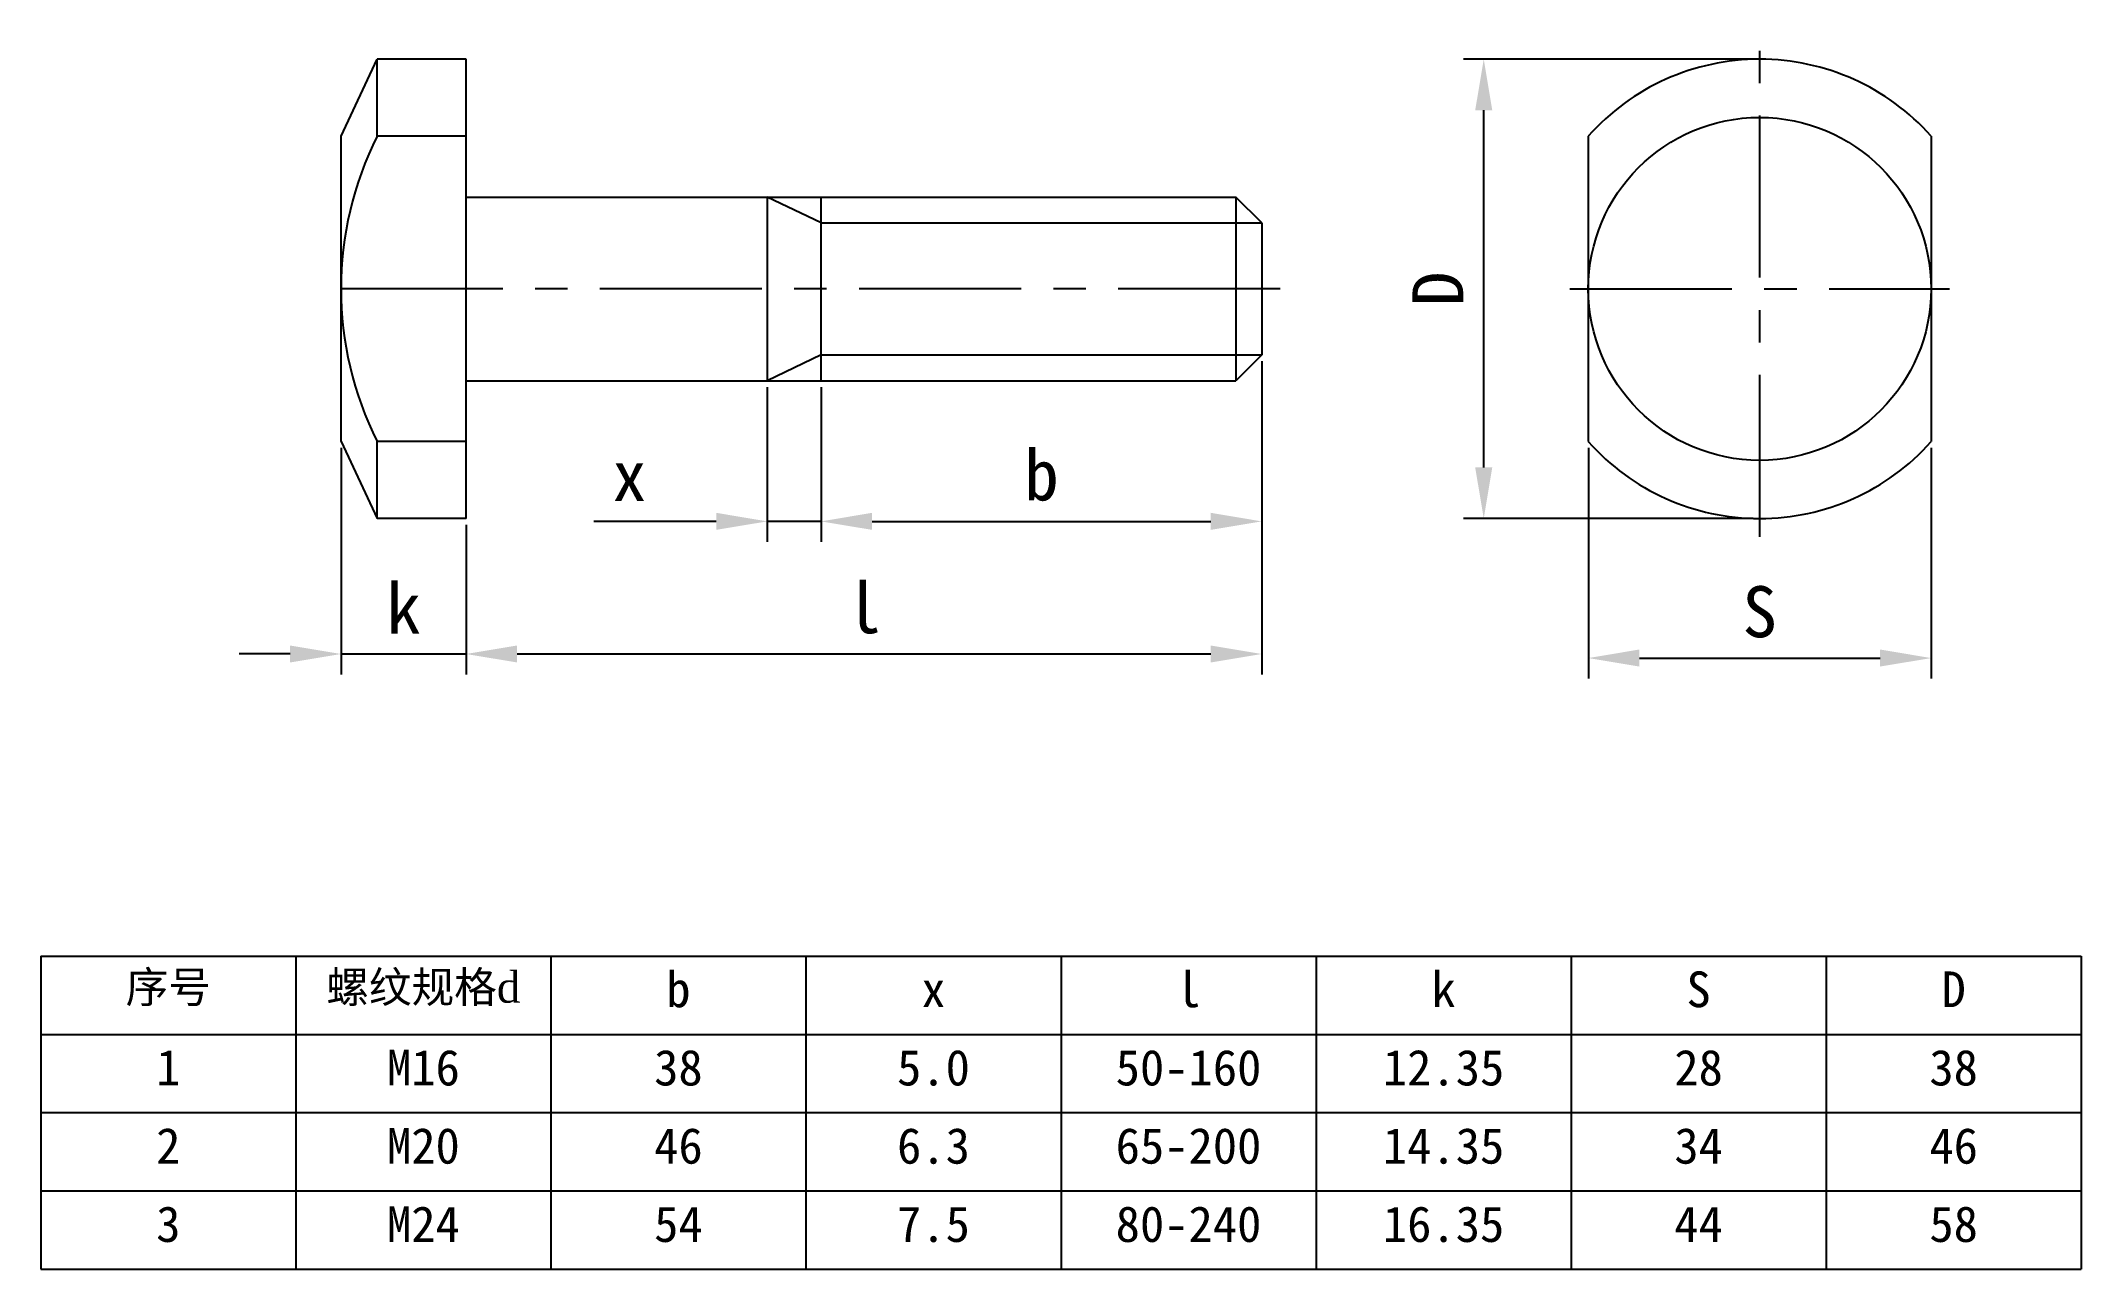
# Model space of a CAD drawing. Header units: millimetres. Extents: x -83 to 117, y -114 to 6.
import ezdxf

# ---------------------------------------------------------------- set-up
doc = ezdxf.new("R2010")
doc.units = ezdxf.units.MM
doc.header["$LTSCALE"] = 0.5
doc.linetypes.add('CENTER', pattern=[50.8, 31.75, -6.35, 6.35, -6.35])
for name, color, linetype in [('文字', 3, 'Continuous'), ('点画线', 1, 'CENTER'), ('粗实线', 7, 'Continuous'), ('细实线', 5, 'Continuous')]:
    doc.layers.add(name, color=color, linetype=linetype)
doc.styles.get("Standard").update_dxf_attribs({"font": 'SimSun.ttf'})
doc.dimstyles.new('ISO-25', dxfattribs={"dimtxt": 5, "dimasz": 5, "dimexe": 2, "dimexo": 0.625, "dimgap": 2, "dimtad": 1, "dimtxsty": 'Standard', "dimcen": 2.5, "dimadec": 0, "dimazin": 0, "dimtfac": 1, "dimtmove": 0, "dimatfit": 3, "dimfxl": 1, "dimarcsym": 0})

# ---------------------------------------------------------------- blocks, each defined once
blk = doc.blocks.new('*D0')
at = {"layer": 'Defpoints', "color": 0}
for p in [(36.58, -24.42), (-6.62, -26.96), (36.58, -40.74)]:
    blk.add_point(p, dxfattribs=at)
at = {"layer": '细实线', "color": 0, "lineweight": -2}
for p, q in [((36.58, -25.04), (36.58, -42.74)), ((-6.62, -27.59), (-6.62, -42.74)), ((-1.62, -40.74), (31.58, -40.74))]:
    blk.add_line(p, q, dxfattribs=at)
at = {"layer": '细实线', "color": 0}
for points in [[(-1.62, -39.9), (-1.62, -41.57), (-6.62, -40.74)], [(31.58, -39.9), (31.58, -41.57), (36.58, -40.74)]]:
    blk.add_solid(points, dxfattribs=at)
at = {"layer": '细实线', "color": 0, "insert": (14.99, -36.22), "char_height": 5, "attachment_point": 5}
blk.add_mtext('b', dxfattribs=at)
blk = doc.blocks.new('*D1')
at = {"layer": 'Defpoints', "color": 0}
for p in [(-11.9, -26.96), (-6.62, -26.96), (-11.9, -40.74)]:
    blk.add_point(p, dxfattribs=at)
at = {"layer": '细实线', "color": 0, "lineweight": -2}
for p, q in [((-11.9, -27.59), (-11.9, -42.74)), ((-6.62, -27.59), (-6.62, -42.74)), ((-16.9, -40.74), (-28.9, -40.74)), ((-6.62, -40.74), (-11.9, -40.74)), ((-1.62, -40.74), (3.38, -40.74))]:
    blk.add_line(p, q, dxfattribs=at)
at = {"layer": '细实线', "color": 0}
for points in [[(-16.9, -39.9), (-16.9, -41.57), (-11.9, -40.74)], [(-1.62, -39.9), (-1.62, -41.57), (-6.62, -40.74)]]:
    blk.add_solid(points, dxfattribs=at)
at = {"layer": '细实线', "color": 0, "insert": (-25.4, -36.24), "char_height": 5, "attachment_point": 5}
blk.add_mtext('x', dxfattribs=at)
blk = doc.blocks.new('*D2')
at = {"layer": 'Defpoints', "color": 0}
for p in [(36.58, -24.79), (-41.42, -40.46), (36.58, -53.73)]:
    blk.add_point(p, dxfattribs=at)
at = {"layer": '细实线', "color": 0, "lineweight": -2}
for p, q in [((36.58, -25.42), (36.58, -55.73)), ((-41.42, -41.09), (-41.42, -55.73)), ((-36.42, -53.73), (31.58, -53.73))]:
    blk.add_line(p, q, dxfattribs=at)
at = {"layer": '细实线', "color": 0}
for points in [[(-36.42, -52.9), (-36.42, -54.56), (-41.42, -53.73)], [(31.58, -52.9), (31.58, -54.56), (36.58, -53.73)]]:
    blk.add_solid(points, dxfattribs=at)
at = {"layer": '细实线', "color": 0, "insert": (-2.42, -49.23), "char_height": 5, "attachment_point": 5}
blk.add_mtext('l', dxfattribs=at)
blk = doc.blocks.new('*D3')
at = {"layer": 'Defpoints', "color": 0}
for p in [(-53.67, -32.93), (-41.42, -40.84), (-41.42, -53.73)]:
    blk.add_point(p, dxfattribs=at)
at = {"layer": '细实线', "color": 0, "lineweight": -2}
for p, q in [((-53.67, -33.55), (-53.67, -55.73)), ((-41.42, -41.46), (-41.42, -55.73)), ((-58.67, -53.73), (-63.67, -53.73)), ((-53.67, -53.73), (-41.42, -53.73)), ((-36.42, -53.73), (-31.42, -53.73))]:
    blk.add_line(p, q, dxfattribs=at)
at = {"layer": '细实线', "color": 0}
for points in [[(-58.67, -52.9), (-58.67, -54.56), (-53.67, -53.73)], [(-36.42, -52.9), (-36.42, -54.56), (-41.42, -53.73)]]:
    blk.add_solid(points, dxfattribs=at)
at = {"layer": '细实线', "color": 0, "insert": (-47.55, -49.23), "char_height": 5, "attachment_point": 5}
blk.add_mtext('k', dxfattribs=at)
blk = doc.blocks.new('*D4')
at = {"layer": 'Defpoints', "color": 0}
for p in [(58.34, 4.54), (85.39, 4.54), (85.39, -40.46)]:
    blk.add_point(p, dxfattribs=at)
at = {"layer": '细实线', "color": 0, "lineweight": -2}
for p, q in [((84.76, 4.54), (56.34, 4.54)), ((58.34, -35.46), (58.34, -0.46)), ((84.76, -40.46), (56.34, -40.46))]:
    blk.add_line(p, q, dxfattribs=at)
at = {"layer": '细实线', "color": 0}
for points in [[(57.5, -0.46), (59.17, -0.46), (58.34, 4.54)], [(57.5, -35.46), (59.17, -35.46), (58.34, -40.46)]]:
    blk.add_solid(points, dxfattribs=at)
at = {"layer": '细实线', "color": 0, "insert": (53.84, -17.96), "char_height": 5, "attachment_point": 5, "rotation": 90}
blk.add_mtext('D', dxfattribs=at)
blk = doc.blocks.new('*D5')
at = {"layer": 'Defpoints', "color": 0}
for p in [(68.59, -32.93), (102.19, -32.93), (102.19, -54.13)]:
    blk.add_point(p, dxfattribs=at)
at = {"layer": '细实线', "color": 0, "lineweight": -2}
for p, q in [((68.59, -33.55), (68.59, -56.13)), ((102.19, -33.55), (102.19, -56.13)), ((73.59, -54.13), (97.19, -54.13))]:
    blk.add_line(p, q, dxfattribs=at)
at = {"layer": '细实线', "color": 0}
for points in [[(73.59, -53.29), (73.59, -54.96), (68.59, -54.13)], [(97.19, -53.29), (97.19, -54.96), (102.19, -54.13)]]:
    blk.add_solid(points, dxfattribs=at)
at = {"layer": '细实线', "color": 0, "insert": (85.39, -49.63), "char_height": 5, "attachment_point": 5}
blk.add_mtext('S', dxfattribs=at)
blk = doc.blocks.new('*T6')
at = {"layer": '文字', "color": 0, "lineweight": -2}
for p, q in [((0, 0), (25, 0)), ((0, 0), (0, -7.67)), ((25, 0), (50, 0)), ((25, 0), (25, -7.67)), ((50, 0), (75, 0)), ((50, 0), (50, -7.67)), ((75, 0), (100, 0)), ((75, 0), (75, -7.67)), ((100, 0), (125, 0)), ((100, 0), (100, -7.67)), ((125, 0), (150, 0)), ((125, 0), (125, -7.67)), ((150, 0), (175, 0)), ((150, 0), (150, -7.67)), ((175, 0), (200, 0)), ((175, 0), (175, -7.67)), ((200, 0), (200, -7.67)), ((0, -7.67), (25, -7.67)), ((0, -7.67), (0, -15.33)), ((25, -7.67), (50, -7.67)), ((25, -7.67), (25, -15.33)), ((50, -7.67), (75, -7.67)), ((50, -7.67), (50, -15.33)), ((75, -7.67), (100, -7.67)), ((75, -7.67), (75, -15.33)), ((100, -7.67), (125, -7.67)), ((100, -7.67), (100, -15.33)), ((125, -7.67), (150, -7.67)), ((125, -7.67), (125, -15.33)), ((150, -7.67), (175, -7.67)), ((150, -7.67), (150, -15.33)), ((175, -7.67), (200, -7.67)), ((175, -7.67), (175, -15.33)), ((200, -7.67), (200, -15.33)), ((0, -15.33), (25, -15.33)), ((0, -15.33), (0, -23)), ((25, -15.33), (50, -15.33)), ((25, -15.33), (25, -23)), ((50, -15.33), (75, -15.33)), ((50, -15.33), (50, -23)), ((75, -15.33), (100, -15.33)), ((75, -15.33), (75, -23)), ((100, -15.33), (125, -15.33)), ((100, -15.33), (100, -23)), ((125, -15.33), (150, -15.33)), ((125, -15.33), (125, -23)), ((150, -15.33), (175, -15.33)), ((150, -15.33), (150, -23)), ((175, -15.33), (200, -15.33)), ((175, -15.33), (175, -23)), ((200, -15.33), (200, -23)), ((0, -23), (25, -23)), ((0, -23), (0, -30.67)), ((25, -23), (50, -23)), ((25, -23), (25, -30.67)), ((50, -23), (75, -23)), ((50, -23), (50, -30.67)), ((75, -23), (100, -23)), ((75, -23), (75, -30.67)), ((100, -23), (125, -23)), ((100, -23), (100, -30.67)), ((125, -23), (150, -23)), ((125, -23), (125, -30.67)), ((150, -23), (175, -23)), ((150, -23), (150, -30.67)), ((175, -23), (200, -23)), ((175, -23), (175, -30.67)), ((200, -23), (200, -30.67)), ((0, -30.67), (25, -30.67)), ((25, -30.67), (50, -30.67)), ((50, -30.67), (75, -30.67)), ((75, -30.67), (100, -30.67)), ((100, -30.67), (125, -30.67)), ((125, -30.67), (150, -30.67)), ((150, -30.67), (175, -30.67)), ((175, -30.67), (200, -30.67))]:
    blk.add_line(p, q, dxfattribs=at)
at = {"layer": '文字', "color": 0, "char_height": 3.5, "width": 22, "attachment_point": 2}
for s, insert in [('{\\H0.875x;\\C256;序号}', (12.5, -1.5)), ('{\\H0.875x;\\C256;螺纹规格\\fTimes New Roman|b0|i0|c0|p18;d}', (37.5, -1.5)), ('b', (62.5, -1.5)), ('l', (112.5, -1.5)), ('k', (137.5, -1.5)), ('S', (162.5, -1.5)), ('D', (187.5, -1.5)), ('x', (87.5, -1.5)), ('1', (12.5, -9.17)), ('M16', (37.5, -9.17)), ('38', (62.5, -9.17)), ('5.0', (87.5, -9.17)), ('50-160', (112.5, -9.17)), ('12.35', (137.5, -9.17)), ('28', (162.5, -9.17)), ('38', (187.5, -9.17)), ('2', (12.5, -16.83)), ('M20', (37.5, -16.83)), ('46', (62.5, -16.83)), ('6.3', (87.5, -16.83)), ('65-200', (112.5, -16.83)), ('14.35', (137.5, -16.83)), ('34', (162.5, -16.83)), ('46', (187.5, -16.83)), ('3', (12.5, -24.5)), ('M24', (37.5, -24.5)), ('54', (62.5, -24.5)), ('7.5', (87.5, -24.5)), ('80-240', (112.5, -24.5)), ('16.35', (137.5, -24.5)), ('44', (162.5, -24.5)), ('58', (187.5, -24.5))]:
    blk.add_mtext(s, dxfattribs=dict(at, insert=insert))

msp = doc.modelspace()

# ---------------------------------------------------------------- linework, layer by layer
for p, q in [((36.58, -11.506), (34.037, -8.962)), ((36.58, -24.419), (34.037, -26.962))]:
    msp.add_line(p, q)
at = {"layer": '点画线'}
for p, q in [((85.386, -42.262), (85.386, 6.338)), ((38.38, -17.962), (-55.472, -17.962)), ((66.786, -17.962), (103.986, -17.962))]:
    msp.add_line(p, q, dxfattribs=at)
at = {"layer": '粗实线'}
for p, q in [((-53.672, -2.995), (-50.12, 4.538)), ((-41.42, 4.538), (-50.12, 4.538)), ((-50.12, -2.995), (-50.12, 4.538)), ((-41.42, -40.462), (-41.42, 4.538)), ((-53.672, -32.929), (-53.672, -2.995)), ((-41.42, -2.995), (-50.12, -2.995)), ((68.586, -2.995), (68.586, -32.929)), ((102.186, -2.995), (102.186, -32.929)), ((-41.42, -8.962), (34.037, -8.962)), ((-6.62, -26.962), (-6.62, -8.962)), ((34.037, -8.962), (34.037, -26.962)), ((36.58, -11.506), (36.58, -24.419)), ((-41.42, -26.962), (34.037, -26.962)), ((-53.672, -32.929), (-50.12, -40.462)), ((-41.42, -32.929), (-50.12, -32.929)), ((-50.12, -40.462), (-50.12, -32.929)), ((-41.42, -40.462), (-50.12, -40.462))]:
    msp.add_line(p, q, dxfattribs=at)
msp.add_circle((85.386, -17.962), 16.8, dxfattribs=at)
for centre, radius, start, end in [((85.386, -17.962), 22.5, 41.69755, 138.30245), ((-20.363, -17.962), 33.309, 153.2988, 206.7012), ((85.386, -17.962), 22.5, 221.69755, 318.30245)]:
    msp.add_arc(centre, radius, start, end, dxfattribs=at)
at = {"layer": '细实线'}
for p, q in [((-6.62, -11.506), (-11.9, -8.962)), ((-11.9, -8.962), (-11.9, -26.962)), ((-6.62, -11.506), (36.58, -11.506)), ((-6.62, -24.419), (-11.9, -26.962)), ((-6.62, -24.419), (36.58, -24.419))]:
    msp.add_line(p, q, dxfattribs=at)

# ---------------------------------------------------------------- block references
msp.add_blockref('*T6', (-83.1, -83.328))

# ---------------------------------------------------------------- dimensions: what is measured, and where the dimension line sits
dim = msp.add_linear_dim(base=(58.336, 4.538), p1=(85.386, -40.462), p2=(85.386, 4.538), angle=90, text='D', dimstyle='ISO-25', dxfattribs=at)
dim.commit()
dim.dimension.update_dxf_attribs({"geometry": '*D4', "text_midpoint": (53.836, -17.962)})
for base, p1, p2, text, picture, middle in [((36.58, -53.731), (-41.42, -40.462), (36.58, -24.794), 'l', '*D2', (-2.42, -49.231)), ((-11.9, -40.738), (-6.62, -26.962), (-11.9, -26.962), 'x', '*D1', (-25.4, -36.238)), ((-41.42, -53.731), (-53.672, -32.929), (-41.42, -40.837), 'k', '*D3', (-47.546, -49.231)), ((102.186, -54.125), (68.586, -32.929), (102.186, -32.929), 'S', '*D5', (85.386, -49.625))]:
    dim = msp.add_linear_dim(base=base, p1=p1, p2=p2, text=text, dimstyle='ISO-25', dxfattribs=at)
    dim.commit()
    dim.dimension.update_dxf_attribs({"geometry": picture, "text_midpoint": middle})
dim = msp.add_linear_dim(base=(36.58, -40.738), p1=(-6.62, -26.962), p2=(36.58, -24.419), text='b', dimstyle='ISO-25', dxfattribs=at)
dim.commit()
dim.dimension.update_dxf_attribs({"geometry": '*D0', "text_midpoint": (14.987, -40.738), "dimtype": 160})

doc.saveas('drawing.dxf')
